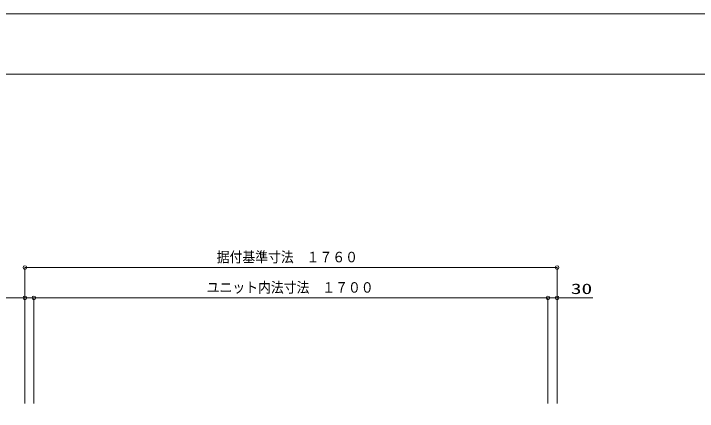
# Model space of a CAD drawing. Units: millimetres on the paper. Extents: x -305 to 305, y -152 to 152.
# Drawn here: x -206.8 to -93.7, y 82.8 to 148.5 of the extents above; entities that cross this region are included whole.
import ezdxf
from ezdxf.enums import TextEntityAlignment as Align

# ---------------------------------------------------------------- set-up
doc = ezdxf.new("R2010")
doc.units = ezdxf.units.MM
for name, color, linetype, lineweight in [('0-0_0', 7, 'Continuous', 9), ('0-3_図面枠', 3, 'Continuous', 9), ('0-4_DEFPOINTS', 7, 'Continuous', 9)]:
    doc.layers.add(name, color=color, linetype=linetype, lineweight=lineweight)
doc.styles.add('ＭＳ ゴシック', font='')
doc.styles.get('ＭＳ ゴシック').set_extended_font_data('MS Gothic')

# ---------------------------------------------------------------- blocks, each defined once
blk = doc.blocks.new('_ORIGIN')
at = {"layer": '0-0_0'}
blk.add_line((0, 0), (-1, 0), dxfattribs=at)
blk.add_circle((0, 0), 0.5, dxfattribs=at)

msp = doc.modelspace()

# ---------------------------------------------------------------- linework, layer by layer
at = {"layer": '0-0_0'}
for p, q in [((-204.934, 84.113), (-204.934, 106.573)), ((-204.334, 106.573), (-117.534, 106.573)), ((-116.934, 84.113), (-116.934, 106.573)), ((-205.534, 101.573), (-206.134, 101.573)), ((-203.434, 101.573), (-204.934, 101.573)), ((-203.434, 84.113), (-203.434, 101.573)), ((-119.034, 101.573), (-202.834, 101.573)), ((-202.834, 101.573), (-202.234, 101.573)), ((-119.034, 101.574), (-119.634, 101.574)), ((-118.434, 100.034), (-118.434, 101.574)), ((-116.934, 101.574), (-118.434, 101.574)), ((-118.434, 84.113), (-118.434, 101.573)), ((-116.934, 84.113), (-116.934, 101.574)), ((-116.934, 101.574), (-111.032, 101.574)), ((-116.334, 101.574), (-115.734, 101.574))]:
    msp.add_line(p, q, dxfattribs=at)
msp.add_lwpolyline([(-204.934, 84.113), (-204.934, 101.573), (-210.971, 101.573)], dxfattribs=at)
at = {"layer": '0-3_図面枠'}
msp.add_lwpolyline([(-291.017, -138.498), (108.983, -138.498), (108.983, 138.502), (-291.017, 138.502)], close=True, dxfattribs=at)
at = {"layer": '0-4_DEFPOINTS'}
msp.add_line((118.983, 148.502), (-301.017, 148.502), dxfattribs=at)

# ---------------------------------------------------------------- block references
at = {"layer": '0-0_0', "xscale": 0.6, "yscale": 0.6, "rotation": 180}
for p in [(-204.934, 106.573), (-203.434, 101.573), (-203.434, 101.573), (-116.934, 101.574)]:
    msp.add_blockref('_ORIGIN', p, dxfattribs=at)
at = {"layer": '0-0_0', "xscale": 0.6, "yscale": 0.6}
for p in [(-116.934, 106.573), (-204.934, 101.573), (-118.434, 101.574), (-118.434, 101.573)]:
    msp.add_blockref('_ORIGIN', p, dxfattribs=at)

# ---------------------------------------------------------------- texts
at = {"layer": '0-0_0', "style": 'ＭＳ ゴシック'}
for s, width, p in [('据付基準寸法\u3000１７６０', 0.9, (-173.217, 106.935)), ('ユニット内法寸法\u3000１７００', 0.9, (-174.868, 101.915)), ('30', 1.5, (-114.653, 101.691))]:
    msp.add_text(s, height=1.73, dxfattribs=dict(at, width=width)).set_placement(p, align=Align.BOTTOM_LEFT)

doc.saveas('drawing.dxf')
